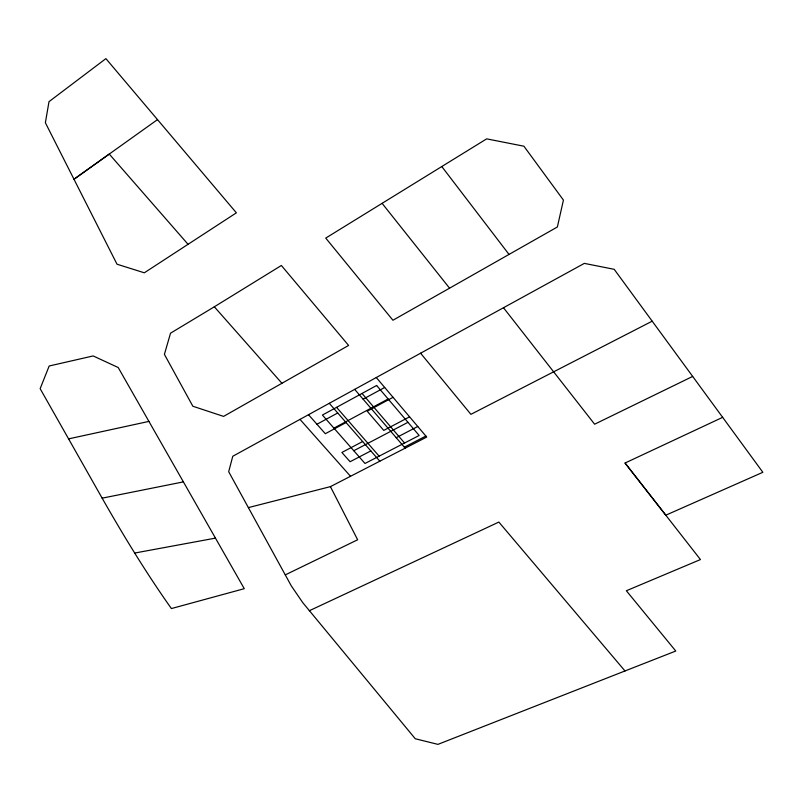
<?xml version="1.0" encoding="UTF-8"?>
<svg xmlns="http://www.w3.org/2000/svg" width="803" height="803" viewBox="0 0 803 803"><rect width="100%" height="100%" fill="white"/><g stroke="black" fill="none" stroke-linecap="round" stroke-linejoin="round"><path stroke-width="1.2" d="M157.508 119.617L73.976 179.25L117.007 264.207L144.319 272.799L236.373 212.825L105.896 58.629L49.003 101.66L45.37 122.729L73.976 179.25L109.268 154.066L188.032 244.283M214.331 306.796L170.527 333.195L164.404 354.374L192.85 406.238L223.575 416.396L348.602 345.441L281.371 265.482L214.331 306.796L281.933 383.282M449.56 288.177L557.362 226.988L563.425 200.098L523.907 146.206L486.678 138.859L325.737 238.089L392.928 320.246L449.56 288.177L382.108 203.34M722.65 417.339L614.195 269.316L584.323 263.384L232.78 456.255L228.684 471.702L291.248 585.788L302.761 602.641L415.271 738.75L437.926 744.371L675.775 651.032L626.36 590.747L700.457 559.561L625.045 463.03L722.65 417.339L762.85 472.294L665.807 515.195L625.045 463.03M316.944 424.255L337.722 412.973M363.117 399.181L384.677 387.468M333.928 428.15L388.13 398.991M346.083 422.559L325.315 433.72L308.523 414.729M393.038 397.324L367.212 411.206L383.764 430.418L409.58 416.837M362.645 441.53L341.887 452.46L350.078 461.725L370.835 450.915M353.782 450.734L407.964 422.318M396.21 437.705L417.761 426.483M404.341 447.161L425.881 436.059M248.378 507.606L330.414 486.638L426.724 437.063L376.286 377.53M652.166 321.19L470.909 414.338L420.571 353.2M692.658 376.436L594.621 424.205L503.491 307.74M285.276 574.888L357.636 539.767L330.414 486.638M309.336 610.732L498.854 522.07L624.995 670.957M68.586 438.87L102.142 498.161C123.642 535.922 146.287 573.081 171.39 608.564L244.273 588.679L118.202 367.523L93.168 355.94L49.174 365.997L40.15 388.672L68.586 438.87L148.916 421.404M102.142 498.161L183.375 481.89M134.753 553.036L215.435 538.13M299.991 419.377L350.509 476.289M336.577 407.342L379.136 456.164M329.28 403.307L379.819 461.203M362.023 393.45L404.551 443.025M354.685 389.375L405.194 448.144M441.791 166.542L509.032 254.431M376.637 385.48L322.425 415.061L364.994 463.472L419.156 435.477L376.637 385.48"/></g></svg>
